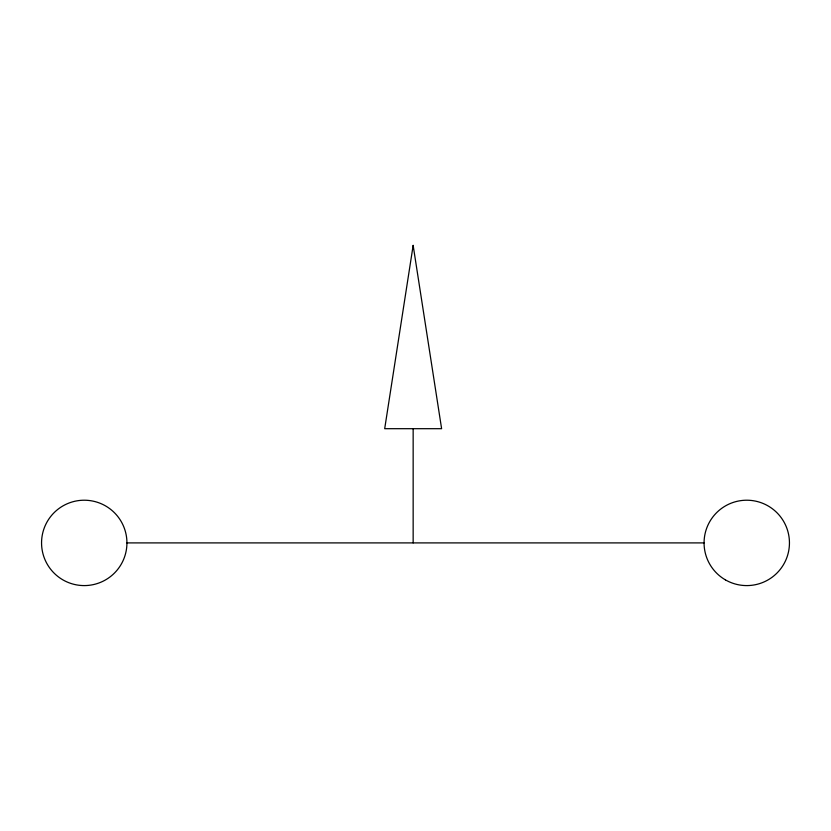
<?xml version="1.0" encoding="UTF-8"?>
<svg xmlns="http://www.w3.org/2000/svg" width="831" height="831" viewBox="0 0 831 831"><rect width="100%" height="100%" fill="white"/><g stroke="black" fill="none" stroke-linecap="round" stroke-linejoin="round"><path stroke-width="1.25" d="M126.935 542.903A42.693 42.693 0 0 1 62.896 579.872A42.693 42.693 0 0 1 62.896 505.934A42.693 42.693 0 0 1 126.935 542.903L704.065 542.903M413.152 428.692L413.152 542.903M413.152 245.405L384.691 428.692L441.614 428.692L413.152 245.405M725.411 579.872A42.693 42.693 0 0 0 789.45 542.903A42.693 42.693 0 0 0 725.411 505.934A42.693 42.693 0 0 0 725.411 579.872"/></g></svg>
